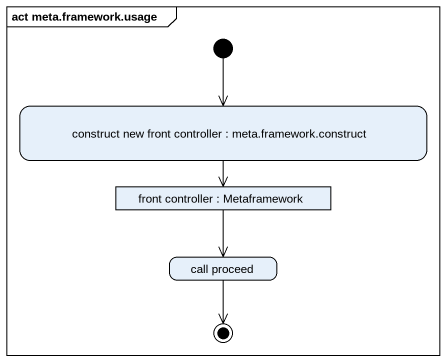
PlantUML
@startuml
mainframe act meta.framework.usage
hide empty description
state "construct new front controller : meta.framework.construct" as construct_new_front
state "front controller : Metaframework" as front_controller <<object>>
state "call proceed" as call_proceed
[*] --> construct_new_front
construct_new_front --> front_controller
front_controller --> call_proceed
call_proceed --> [*]
@enduml
